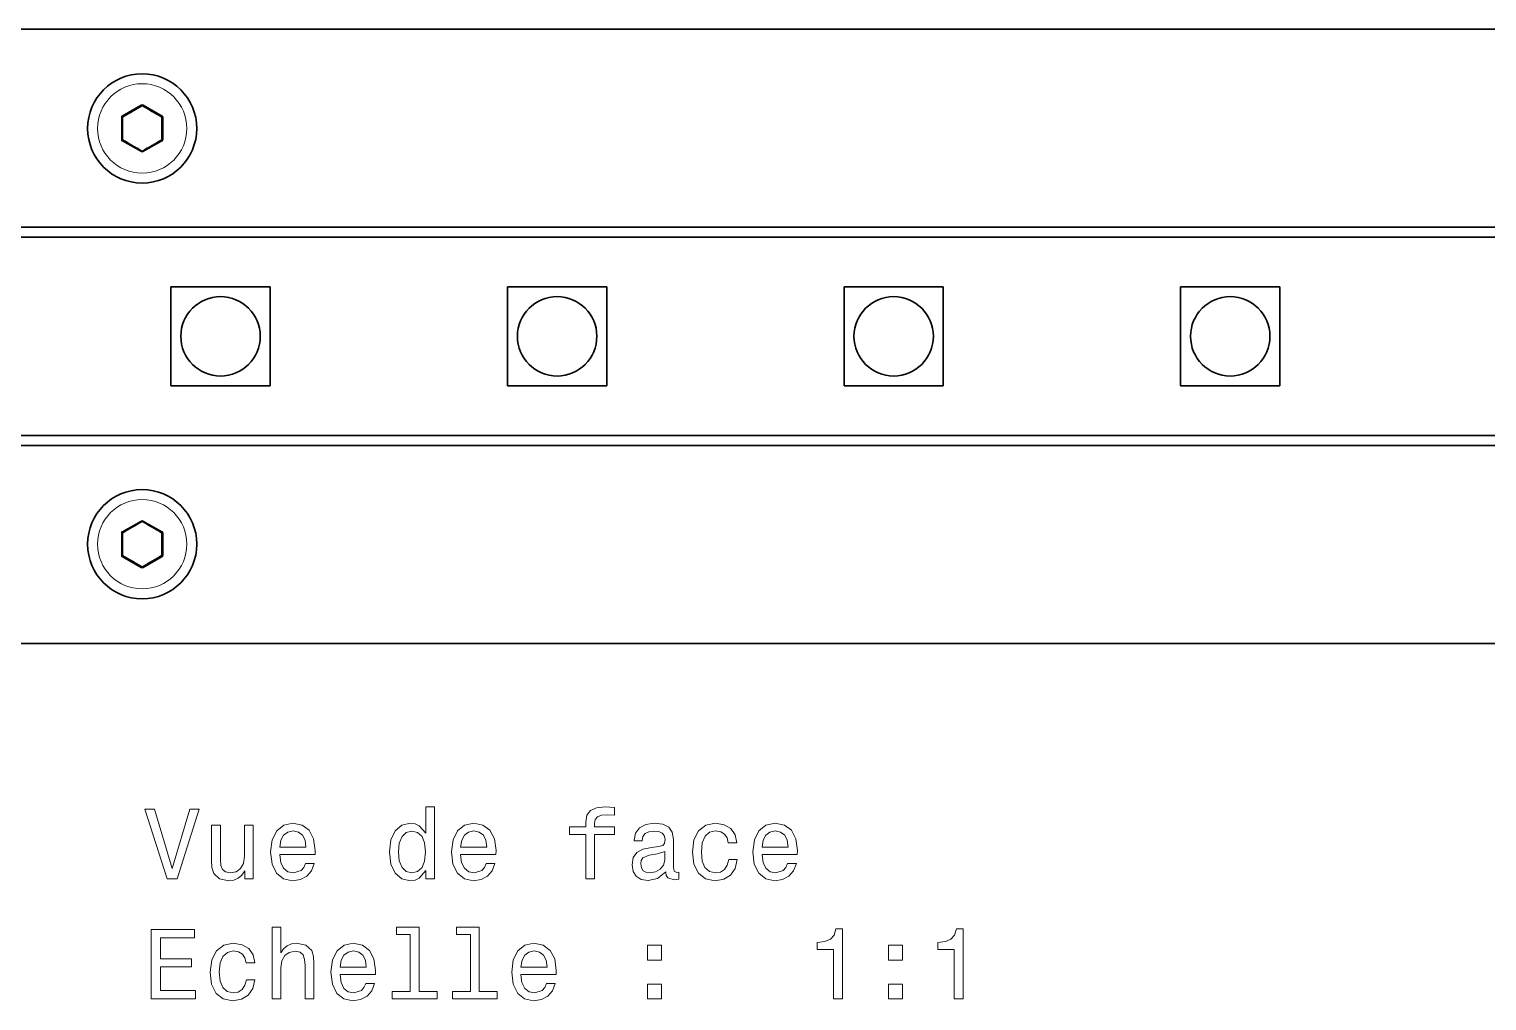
# Model space of a CAD drawing. Extents: x 218 to 1434, y 54 to 743.
# Drawn here: x 588.8 to 662.2, y 387 to 436 of the extents above; entities that cross this region are included whole.
import ezdxf

# ---------------------------------------------------------------- set-up
doc = ezdxf.new("R2010")
doc.units = 0

msp = doc.modelspace()

# ---------------------------------------------------------------- linework, layer by layer
at = {"color": 7, "lineweight": 35}
for p, q in [((452.315, 435.97), (736.685, 435.97)), ((452.315, 435.97), (736.685, 435.97)), ((705.671, 426), (457.315, 426)), ((457.815, 425.5), (705.171, 425.5)), ((457.315, 415), (705.671, 415)), ((705.171, 415.5), (457.815, 415.5)), ((736.685, 405.03), (452.315, 405.03)), ((736.685, 405.03), (452.315, 405.03))]:
    msp.add_line(p, q, dxfattribs=at)
at = {"color": 7, "lineweight": 13, "ltscale": 0.027424}
for p, q in [((594.45, 432.153), (593.5, 431.605)), ((595.5, 431.605), (594.55, 432.153)), ((593.45, 410.579), (593.45, 409.482)), ((595.55, 409.482), (595.55, 410.579))]:
    msp.add_line(p, q, dxfattribs=at)
at = {"color": 7, "lineweight": 35, "ltscale": 0.027424}
for p, q in [((594.475, 432.11), (593.525, 431.561)), ((595.475, 431.561), (594.525, 432.11)), ((593.525, 430.378), (594.475, 429.829)), ((594.525, 429.829), (595.475, 430.378)), ((593.5, 410.579), (593.5, 409.482)), ((595.5, 409.482), (595.5, 410.579))]:
    msp.add_line(p, q, dxfattribs=at)
at = {"color": 7, "lineweight": 13, "ltscale": 0.00125}
for p, q in [((594.45, 432.153), (594.475, 432.11)), ((594.55, 432.153), (594.525, 432.11)), ((593.45, 431.518), (593.5, 431.518)), ((593.5, 431.605), (593.525, 431.561)), ((595.5, 431.605), (595.475, 431.561)), ((595.55, 431.518), (595.5, 431.518)), ((593.45, 430.421), (593.5, 430.421)), ((595.5, 430.335), (595.475, 430.378)), ((595.55, 430.421), (595.5, 430.421)), ((594.45, 429.786), (594.475, 429.829)), ((594.55, 429.786), (594.525, 429.829)), ((594.45, 411.214), (594.475, 411.171)), ((594.55, 411.214), (594.525, 411.171)), ((593.45, 410.579), (593.5, 410.579)), ((593.5, 410.665), (593.525, 410.622)), ((595.5, 410.665), (595.475, 410.622)), ((595.55, 410.579), (595.5, 410.579)), ((593.45, 409.482), (593.5, 409.482)), ((593.5, 409.395), (593.525, 409.439)), ((595.5, 409.395), (595.475, 409.439)), ((595.55, 409.482), (595.5, 409.482)), ((594.45, 408.847), (594.475, 408.89)), ((594.55, 408.847), (594.525, 408.89))]:
    msp.add_line(p, q, dxfattribs=at)
at = {"color": 7, "lineweight": 13, "ltscale": 0.027425}
for p, q in [((593.45, 431.518), (593.45, 430.421)), ((595.55, 430.421), (595.55, 431.518)), ((593.5, 430.335), (594.45, 429.786)), ((594.55, 429.786), (595.5, 430.335)), ((594.45, 411.214), (593.5, 410.665)), ((595.5, 410.665), (594.55, 411.214)), ((593.5, 409.395), (594.45, 408.847)), ((594.55, 408.847), (595.5, 409.395))]:
    msp.add_line(p, q, dxfattribs=at)
at = {"color": 7, "lineweight": 35, "ltscale": 0.027425}
for p, q in [((593.5, 431.518), (593.5, 430.421)), ((595.5, 430.421), (595.5, 431.518)), ((594.475, 411.171), (593.525, 410.622)), ((595.475, 410.622), (594.525, 411.171)), ((593.525, 409.439), (594.475, 408.89)), ((594.525, 408.89), (595.475, 409.439))]:
    msp.add_line(p, q, dxfattribs=at)
at = {"color": 7, "lineweight": 13, "ltscale": 0.000750008}
msp.add_line((595.472, 431.501), (595.472, 431.531), dxfattribs=at)
at = {"color": 7, "lineweight": 13, "ltscale": 0.001249}
msp.add_line((593.5, 430.335), (593.525, 430.378), dxfattribs=at)
at = {"color": 7, "lineweight": 13, "ltscale": 0.000749994}
msp.add_line((593.528, 430.439), (593.528, 430.409), dxfattribs=at)
at = {"color": 7, "lineweight": 35, "ltscale": 0.125}
for p, q in [((595.947, 423), (600.947, 423)), ((595.947, 423), (595.947, 418)), ((600.947, 418), (600.947, 423)), ((612.901, 423), (617.901, 423)), ((612.901, 423), (612.901, 418)), ((617.901, 418), (617.901, 423)), ((629.855, 423), (634.855, 423)), ((629.855, 423), (629.855, 418)), ((634.855, 418), (634.855, 423)), ((646.809, 423), (651.809, 423)), ((646.809, 423), (646.809, 418)), ((651.809, 418), (651.809, 423)), ((600.947, 418), (595.947, 418)), ((617.901, 418), (612.901, 418)), ((634.855, 418), (629.855, 418)), ((651.809, 418), (646.809, 418))]:
    msp.add_line(p, q, dxfattribs=at)
at = {"color": 7, "lineweight": 13, "ltscale": 0.000750771}
msp.add_line((595.472, 410.561), (595.472, 410.591), dxfattribs=at)
at = {"color": 7, "lineweight": 13, "ltscale": 0.000750757}
msp.add_line((593.528, 409.499), (593.528, 409.469), dxfattribs=at)
at = {"color": 7, "lineweight": 13}
for points in [[(596.896, 396.679), (596.018, 393.698), (595.115, 396.679), (594.636, 396.679), (595.766, 393.174), (596.27, 393.174), (597.375, 396.679)], [(608.782, 393.592), (608.782, 393.174), (609.226, 393.174), (609.226, 396.795), (608.787, 396.795), (608.787, 395.468), (608.45, 395.852), (608.243, 395.942), (608.006, 395.978), (607.577, 395.877), (607.244, 395.594), (607.027, 395.141), (606.952, 394.53), (607.027, 393.92), (607.244, 393.461), (607.577, 393.174), (608.006, 393.078), (608.243, 393.113), (608.455, 393.204)], [(616.841, 395.413), (616.841, 393.174), (617.285, 393.174), (617.285, 395.413), (618.294, 395.413), (618.294, 395.791), (617.285, 395.791), (617.285, 395.958), (617.321, 396.159), (617.437, 396.295), (617.633, 396.376), (617.916, 396.406), (618.294, 396.386), (618.294, 396.77), (617.815, 396.795), (617.381, 396.749), (617.079, 396.613), (616.897, 396.376), (616.841, 396.038), (616.841, 395.791), (616.03, 395.791), (616.03, 395.413)], [(600.098, 395.882), (599.654, 395.882), (599.654, 394.319), (599.604, 393.955), (599.458, 393.693), (599.231, 393.532), (598.933, 393.481), (598.696, 393.522), (598.545, 393.643), (598.459, 393.849), (598.439, 394.142), (598.439, 395.882), (597.995, 395.882), (597.995, 394.102), (598.01, 393.744), (598.106, 393.446), (598.398, 393.174), (598.867, 393.078), (599.12, 393.113), (599.336, 393.204), (599.523, 393.36), (599.674, 393.587), (599.674, 393.174), (600.098, 393.174)], [(601.434, 394.399), (603.21, 394.399), (603.215, 394.606), (603.134, 395.186), (602.912, 395.62), (602.559, 395.882), (602.09, 395.978), (601.631, 395.877), (601.278, 395.594), (601.051, 395.136), (600.97, 394.53), (601.046, 393.91), (601.273, 393.456), (601.621, 393.174), (602.075, 393.078), (602.468, 393.143), (602.791, 393.315), (603.028, 393.587), (603.164, 393.95), (602.726, 393.95), (602.635, 393.749), (602.504, 393.597), (602.13, 393.476), (601.843, 393.532), (601.626, 393.708), (601.485, 393.996), (601.434, 394.384)], [(610.542, 394.399), (612.318, 394.399), (612.323, 394.606), (612.242, 395.186), (612.02, 395.62), (611.667, 395.882), (611.198, 395.978), (610.739, 395.877), (610.386, 395.594), (610.159, 395.136), (610.079, 394.53), (610.154, 393.91), (610.381, 393.456), (610.729, 393.174), (611.183, 393.078), (611.576, 393.143), (611.899, 393.315), (612.136, 393.587), (612.272, 393.95), (611.834, 393.95), (611.743, 393.749), (611.612, 393.597), (611.238, 393.476), (610.951, 393.532), (610.734, 393.708), (610.593, 393.996), (610.542, 394.384)], [(620.871, 393.527), (620.871, 393.512), (620.896, 393.34), (620.972, 393.219), (621.29, 393.123), (621.537, 393.164), (621.537, 393.507), (621.431, 393.491), (621.29, 393.557), (621.264, 393.759), (621.264, 395.161), (621.204, 395.519), (621.027, 395.771), (620.72, 395.922), (620.286, 395.978), (619.862, 395.917), (619.55, 395.746), (619.353, 395.478), (619.287, 395.125), (619.287, 395.095), (619.686, 395.095), (619.721, 395.307), (619.832, 395.458), (620.014, 395.549), (620.271, 395.584), (620.518, 395.559), (620.695, 395.483), (620.8, 395.352), (620.836, 395.171), (620.816, 394.959), (620.735, 394.853), (620.533, 394.803), (620.155, 394.762), (619.721, 394.672), (619.414, 394.51), (619.232, 394.258), (619.177, 393.885), (619.227, 393.552), (619.383, 393.305), (619.635, 393.148), (619.983, 393.093), (620.452, 393.199)], [(624.023, 394.984), (624.462, 394.984), (624.371, 395.388), (624.154, 395.705), (623.816, 395.902), (623.378, 395.978), (622.893, 395.877), (622.525, 395.594), (622.293, 395.136), (622.213, 394.52), (622.288, 393.91), (622.515, 393.456), (622.873, 393.174), (623.362, 393.078), (623.796, 393.154), (624.134, 393.365), (624.366, 393.698), (624.467, 394.142), (624.043, 394.142), (623.968, 393.86), (623.826, 393.648), (623.625, 393.517), (623.378, 393.476), (623.07, 393.542), (622.848, 393.744), (622.712, 394.071), (622.666, 394.535), (622.712, 394.989), (622.853, 395.317), (623.08, 395.519), (623.378, 395.589), (623.64, 395.544), (623.836, 395.428), (623.968, 395.236)], [(625.723, 394.399), (627.498, 394.399), (627.503, 394.606), (627.422, 395.186), (627.2, 395.62), (626.847, 395.882), (626.378, 395.978), (625.919, 395.877), (625.566, 395.594), (625.339, 395.136), (625.259, 394.53), (625.334, 393.91), (625.561, 393.456), (625.909, 393.174), (626.363, 393.078), (626.756, 393.143), (627.079, 393.315), (627.316, 393.587), (627.452, 393.95), (627.014, 393.95), (626.923, 393.749), (626.792, 393.597), (626.419, 393.476), (626.131, 393.532), (625.914, 393.708), (625.773, 393.996), (625.723, 394.384)], [(601.434, 394.772), (601.49, 395.12), (601.626, 395.378), (601.833, 395.534), (602.105, 395.589), (602.372, 395.534), (602.579, 395.378), (602.705, 395.12), (602.751, 394.772)], [(608.081, 395.579), (608.374, 395.509), (608.596, 395.312), (608.727, 394.984), (608.777, 394.53), (608.727, 394.071), (608.596, 393.744), (608.374, 393.542), (608.081, 393.476), (607.804, 393.542), (607.592, 393.744), (607.451, 394.076), (607.406, 394.53), (607.451, 394.979), (607.592, 395.307), (607.804, 395.509)], [(610.542, 394.772), (610.598, 395.12), (610.734, 395.378), (610.941, 395.534), (611.213, 395.589), (611.481, 395.534), (611.687, 395.378), (611.813, 395.12), (611.859, 394.772)], [(625.723, 394.772), (625.778, 395.12), (625.914, 395.378), (626.121, 395.534), (626.393, 395.589), (626.661, 395.534), (626.867, 395.378), (626.994, 395.12), (627.039, 394.772)], [(620.821, 394.122), (620.76, 393.86), (620.599, 393.658), (620.357, 393.527), (620.059, 393.481), (619.867, 393.507), (619.731, 393.587), (619.646, 393.728), (619.62, 393.925), (619.641, 394.102), (619.721, 394.228), (620.044, 394.369), (620.452, 394.429), (620.821, 394.551)], [(601.046, 387.127), (601.49, 387.127), (601.49, 388.69), (601.535, 389.048), (601.682, 389.311), (601.909, 389.472), (602.211, 389.532), (602.453, 389.482), (602.604, 389.346), (602.68, 389.119), (602.705, 388.816), (602.705, 387.127), (603.149, 387.127), (603.149, 388.907), (603.129, 389.265), (603.038, 389.563), (602.741, 389.835), (602.277, 389.931), (602.024, 389.896), (601.808, 389.8), (601.626, 389.648), (601.49, 389.442), (601.49, 390.748), (601.046, 390.748)], [(608.001, 390.375), (608.001, 387.5), (607.088, 387.5), (607.088, 387.127), (609.352, 387.127), (609.352, 387.5), (608.445, 387.5), (608.445, 390.748), (607.305, 390.748), (607.305, 390.375)], [(611.037, 390.375), (611.037, 387.5), (610.124, 387.5), (610.124, 387.127), (612.388, 387.127), (612.388, 387.5), (611.481, 387.5), (611.481, 390.748), (610.341, 390.748), (610.341, 390.375)], [(629.323, 387.127), (629.782, 387.127), (629.782, 390.652), (629.439, 390.652), (629.349, 390.344), (629.167, 390.138), (628.89, 390.017), (628.506, 389.976), (628.506, 389.618), (629.323, 389.618)], [(635.396, 387.127), (635.854, 387.127), (635.854, 390.652), (635.512, 390.652), (635.421, 390.344), (635.239, 390.138), (634.962, 390.017), (634.579, 389.976), (634.579, 389.618), (635.396, 389.618)], [(594.959, 387.127), (597.178, 387.127), (597.178, 387.551), (595.423, 387.551), (595.423, 388.736), (596.986, 388.736), (596.986, 389.154), (595.423, 389.154), (595.423, 390.203), (597.138, 390.203), (597.138, 390.627), (594.959, 390.627)], [(599.735, 388.937), (600.174, 388.937), (600.083, 389.341), (599.866, 389.659), (599.528, 389.855), (599.089, 389.931), (598.605, 389.83), (598.237, 389.548), (598.005, 389.089), (597.924, 388.473), (598, 387.863), (598.227, 387.409), (598.585, 387.127), (599.074, 387.031), (599.508, 387.107), (599.846, 387.319), (600.078, 387.651), (600.179, 388.095), (599.755, 388.095), (599.679, 387.813), (599.538, 387.601), (599.336, 387.47), (599.089, 387.429), (598.782, 387.495), (598.56, 387.697), (598.424, 388.025), (598.378, 388.489), (598.424, 388.942), (598.565, 389.27), (598.792, 389.472), (599.089, 389.543), (599.352, 389.497), (599.548, 389.381), (599.679, 389.19)], [(604.47, 388.352), (606.246, 388.352), (606.251, 388.559), (606.17, 389.139), (605.948, 389.573), (605.595, 389.835), (605.126, 389.931), (604.667, 389.83), (604.314, 389.548), (604.087, 389.089), (604.006, 388.483), (604.082, 387.863), (604.309, 387.409), (604.657, 387.127), (605.111, 387.031), (605.504, 387.097), (605.827, 387.268), (606.064, 387.54), (606.2, 387.904), (605.762, 387.904), (605.671, 387.702), (605.54, 387.551), (605.166, 387.429), (604.879, 387.485), (604.662, 387.661), (604.521, 387.949), (604.47, 388.337)], [(613.579, 388.352), (615.354, 388.352), (615.359, 388.559), (615.278, 389.139), (615.056, 389.573), (614.703, 389.835), (614.234, 389.931), (613.775, 389.83), (613.422, 389.548), (613.195, 389.089), (613.115, 388.483), (613.19, 387.863), (613.417, 387.409), (613.765, 387.127), (614.219, 387.031), (614.612, 387.097), (614.935, 387.268), (615.172, 387.54), (615.308, 387.904), (614.87, 387.904), (614.779, 387.702), (614.648, 387.551), (614.274, 387.429), (613.987, 387.485), (613.77, 387.661), (613.629, 387.949), (613.579, 388.337)], [(604.47, 388.726), (604.526, 389.074), (604.662, 389.331), (604.869, 389.487), (605.141, 389.543), (605.409, 389.487), (605.615, 389.331), (605.741, 389.074), (605.787, 388.726)], [(613.579, 388.726), (613.634, 389.074), (613.77, 389.331), (613.977, 389.487), (614.249, 389.543), (614.517, 389.487), (614.723, 389.331), (614.849, 389.074), (614.895, 388.726)], [(619.958, 389.084), (620.654, 389.084), (620.654, 389.835), (619.958, 389.835)], [(632.102, 389.084), (632.798, 389.084), (632.798, 389.835), (632.102, 389.835)], [(619.958, 387.127), (620.654, 387.127), (620.654, 387.878), (619.958, 387.878)], [(632.102, 387.127), (632.798, 387.127), (632.798, 387.878), (632.102, 387.878)]]:
    msp.add_lwpolyline(points, close=True, dxfattribs=at)
at = {"color": 7, "lineweight": 35}
for centre, radius in [((594.5, 430.97), 2.75), ((598.447, 420.5), 2), ((615.401, 420.5), 2), ((632.355, 420.5), 2), ((649.309, 420.5), 2), ((594.5, 410.03), 2.75)]:
    msp.add_circle(centre, radius, dxfattribs=at)
at = {"color": 7, "lineweight": 13}
for centre in [(594.5, 430.97), (594.5, 410.03)]:
    msp.add_circle(centre, 2.25, dxfattribs=at)
for centre, radius, start, end in [((617.414, 391.281), 46.804, 119.31324, 120.68675), ((594.5, 432.067), 0.1, 60, 120), ((594.469, 432.078), 0.0333, 23.28105, 78.5588), ((571.401, 390.962), 47.172, 59.31861, 60.68139), ((593.55, 431.518), 0.1, 120, 180.00001), ((639.906, 430.971), 46.38, 179.30843, 180.6574), ((595.444, 431.551), 0.0333, 323.28105, 18.55879), ((548.587, 430.968), 46.888, 359.31609, 0.65046), ((595.45, 431.518), 0.1, 0, 60), ((593.55, 430.421), 0.1, 180.00001, 240), ((593.556, 430.388), 0.0333, 143.28106, 198.55879), ((617.414, 470.659), 46.804, 239.31323, 240.68676), ((571.586, 470.658), 46.803, 299.31324, 300.68676), ((595.444, 430.388), 0.0333, 341.44126, 36.71894), ((595.476, 430.443), 0.0333, 263.28105, 318.55879), ((595.45, 430.421), 0.1, 300, 360), ((594.5, 429.873), 0.1, 240, 300), ((594.531, 429.861), 0.0333, 203.28105, 258.55879), ((594.5, 411.127), 0.1, 60, 120), ((593.55, 410.579), 0.1, 120, 180.00001), ((639.906, 410.032), 46.38, 179.30843, 180.6574), ((617.414, 370.341), 46.804, 119.31324, 120.68675), ((594.469, 411.139), 0.0333, 23.28105, 78.5588), ((571.401, 370.022), 47.172, 59.31861, 60.68139), ((595.444, 410.612), 0.0333, 323.28105, 18.55879), ((548.587, 410.029), 46.888, 359.31609, 0.65046), ((595.45, 410.579), 0.1, 0, 60), ((593.55, 409.482), 0.1, 179.99999, 240), ((593.556, 409.449), 0.0333, 143.28106, 198.55879), ((617.414, 449.719), 46.804, 239.31323, 240.68676), ((571.586, 449.719), 46.803, 299.31324, 300.68676), ((595.444, 409.449), 0.0333, 341.44126, 36.71894), ((595.476, 409.503), 0.0333, 263.28105, 318.55879), ((595.45, 409.482), 0.1, 300, 360), ((594.5, 408.933), 0.1, 240, 300), ((594.531, 408.922), 0.0333, 203.28105, 258.55879)]:
    msp.add_arc(centre, radius, start, end, dxfattribs=at)
at = {"color": 7, "lineweight": 35}
for centre, start, end in [((594.5, 432.067), 60, 120), ((593.55, 431.518), 120, 180.00001), ((595.45, 431.518), 0, 60), ((593.55, 430.421), 180.00001, 240), ((595.45, 430.421), 300, 360), ((594.5, 429.873), 240, 300), ((593.55, 410.579), 120, 180.00001), ((594.5, 411.127), 60, 120), ((595.45, 410.579), 0, 60), ((593.55, 409.482), 180.00001, 240), ((595.45, 409.482), 300, 360), ((594.5, 408.933), 240, 300)]:
    msp.add_arc(centre, 0.05, start, end, dxfattribs=at)
at = {"color": 7, "lineweight": 13}
for centre, major_axis in [((594.5, 432.067), (0.025, 0.0433)), ((593.55, 431.518), (-0.025, 0.0433)), ((595.45, 431.518), (0.05, 0)), ((593.55, 430.421), (-0.05, 0)), ((594.5, 429.873), (-0.025, -0.0433)), ((593.55, 410.579), (-0.025, 0.0433)), ((594.5, 411.127), (0.025, 0.0433)), ((595.45, 410.579), (0.05, 0)), ((593.55, 409.482), (-0.05, 0)), ((594.5, 408.933), (-0.025, -0.0433))]:
    msp.add_ellipse(centre, major_axis=major_axis, ratio=0.27735, start_param=6.283185, end_param=7.406149, dxfattribs=at)

doc.saveas('drawing.dxf')
